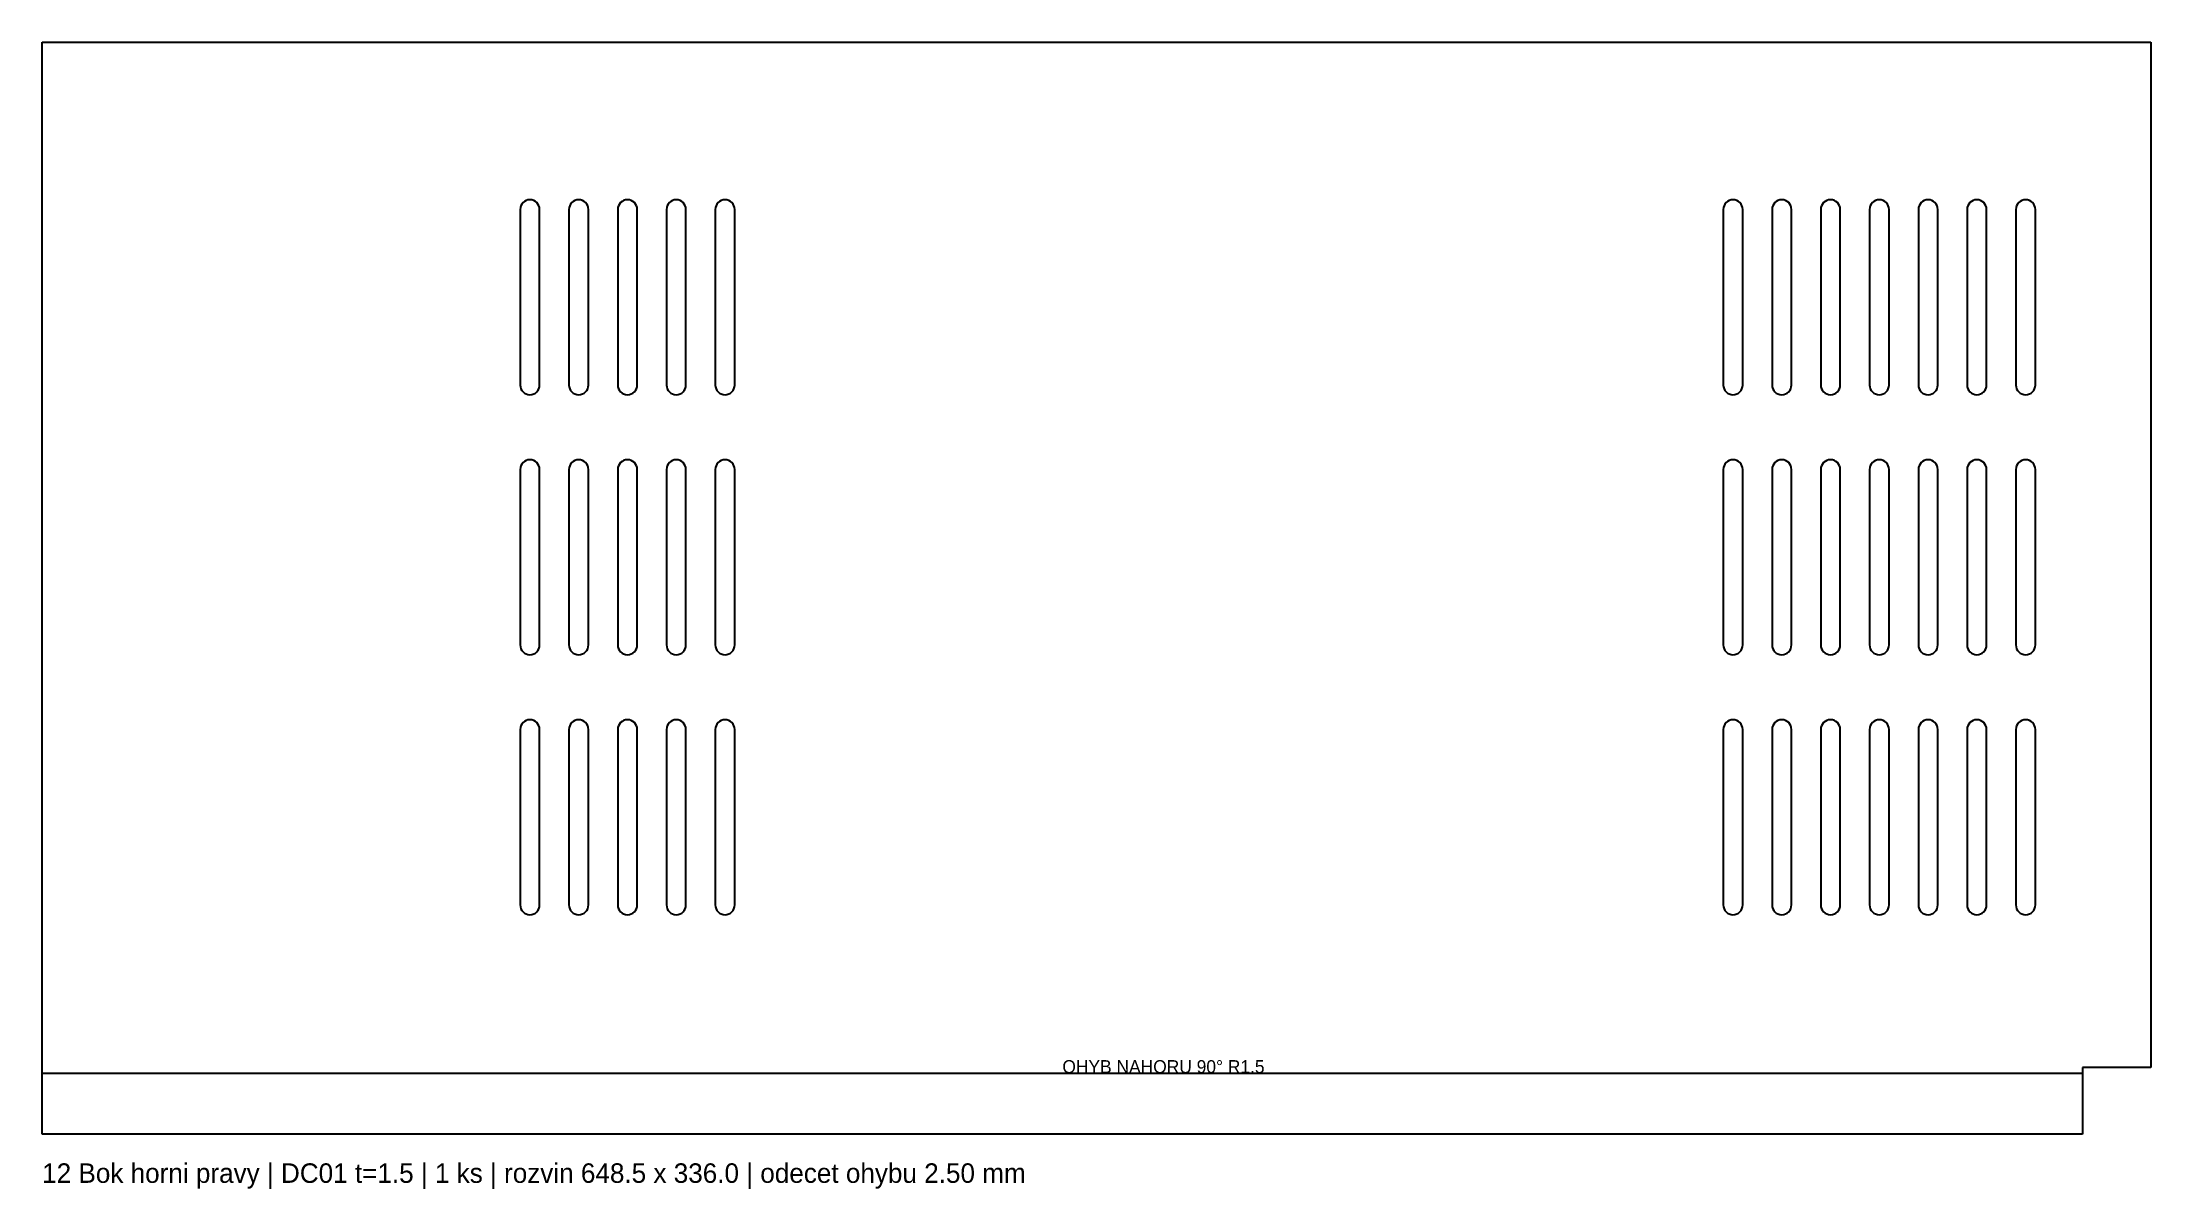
# Model space of a CAD drawing. Header units: millimetres. Extents: x 0 to 648, y -17 to 336.
import ezdxf

# ---------------------------------------------------------------- set-up
doc = ezdxf.new("R2010")
doc.units = ezdxf.units.MM
for name, color, linetype in [('BEND', 1, 'Continuous'), ('CUT', 7, 'CONTINUOUS'), ('TEXT', 3, 'CONTINUOUS')]:
    doc.layers.add(name, color=color, linetype=linetype)

msp = doc.modelspace()

# ---------------------------------------------------------------- linework, layer by layer
at = {"layer": 'BEND'}
msp.add_line((0, 18.75), (627.5, 18.75), dxfattribs=at)
at = {"layer": 'CUT'}
for p, q in [((0, 0), (0, 336)), ((0, 336), (648.5, 336)), ((648.5, 336), (648.5, 20.5)), ((147, 284.5), (147, 230.5)), ((153, 230.5), (153, 284.5)), ((162, 284.5), (162, 230.5)), ((168, 230.5), (168, 284.5)), ((177, 284.5), (177, 230.5)), ((183, 230.5), (183, 284.5)), ((192, 284.5), (192, 230.5)), ((198, 230.5), (198, 284.5)), ((207, 284.5), (207, 230.5)), ((213, 230.5), (213, 284.5)), ((517, 284.5), (517, 230.5)), ((523, 230.5), (523, 284.5)), ((532, 284.5), (532, 230.5)), ((538, 230.5), (538, 284.5)), ((547, 284.5), (547, 230.5)), ((553, 230.5), (553, 284.5)), ((562, 284.5), (562, 230.5)), ((568, 230.5), (568, 284.5)), ((577, 284.5), (577, 230.5)), ((583, 230.5), (583, 284.5)), ((592, 284.5), (592, 230.5)), ((598, 230.5), (598, 284.5)), ((607, 284.5), (607, 230.5)), ((613, 230.5), (613, 284.5)), ((147, 204.5), (147, 150.5)), ((153, 150.5), (153, 204.5)), ((162, 204.5), (162, 150.5)), ((168, 150.5), (168, 204.5)), ((177, 204.5), (177, 150.5)), ((183, 150.5), (183, 204.5)), ((192, 204.5), (192, 150.5)), ((198, 150.5), (198, 204.5)), ((207, 204.5), (207, 150.5)), ((213, 150.5), (213, 204.5)), ((517, 204.5), (517, 150.5)), ((523, 150.5), (523, 204.5)), ((532, 204.5), (532, 150.5)), ((538, 150.5), (538, 204.5)), ((547, 204.5), (547, 150.5)), ((553, 150.5), (553, 204.5)), ((562, 204.5), (562, 150.5)), ((568, 150.5), (568, 204.5)), ((577, 204.5), (577, 150.5)), ((583, 150.5), (583, 204.5)), ((592, 204.5), (592, 150.5)), ((598, 150.5), (598, 204.5)), ((607, 204.5), (607, 150.5)), ((613, 150.5), (613, 204.5)), ((147, 124.5), (147, 70.5)), ((153, 70.5), (153, 124.5)), ((162, 124.5), (162, 70.5)), ((168, 70.5), (168, 124.5)), ((177, 124.5), (177, 70.5)), ((183, 70.5), (183, 124.5)), ((192, 124.5), (192, 70.5)), ((198, 70.5), (198, 124.5)), ((207, 124.5), (207, 70.5)), ((213, 70.5), (213, 124.5)), ((517, 124.5), (517, 70.5)), ((523, 70.5), (523, 124.5)), ((532, 124.5), (532, 70.5)), ((538, 70.5), (538, 124.5)), ((547, 124.5), (547, 70.5)), ((553, 70.5), (553, 124.5)), ((562, 124.5), (562, 70.5)), ((568, 70.5), (568, 124.5)), ((577, 124.5), (577, 70.5)), ((583, 70.5), (583, 124.5)), ((592, 124.5), (592, 70.5)), ((598, 70.5), (598, 124.5)), ((607, 124.5), (607, 70.5)), ((613, 70.5), (613, 124.5)), ((648.5, 20.5), (627.5, 20.5)), ((627.5, 20.5), (627.5, 0)), ((627.5, 0), (0, 0))]:
    msp.add_line(p, q, dxfattribs=at)
for centre, start, end in [((150, 284.5), 0, 180), ((165, 284.5), 0, 180), ((180, 284.5), 0, 180), ((195, 284.5), 0, 180), ((210, 284.5), 0, 180), ((520, 284.5), 0, 180), ((535, 284.5), 0, 180), ((550, 284.5), 0, 180), ((565, 284.5), 0, 180), ((580, 284.5), 0, 180), ((595, 284.5), 0, 180), ((610, 284.5), 0, 180), ((150, 230.5), 180, 360), ((165, 230.5), 180, 360), ((180, 230.5), 180, 360), ((195, 230.5), 180, 360), ((210, 230.5), 180, 360), ((520, 230.5), 180, 360), ((535, 230.5), 180, 360), ((550, 230.5), 180, 360), ((565, 230.5), 180, 360), ((580, 230.5), 180, 360), ((595, 230.5), 180, 360), ((610, 230.5), 180, 360), ((150, 204.5), 0, 180), ((165, 204.5), 0, 180), ((180, 204.5), 0, 180), ((195, 204.5), 0, 180), ((210, 204.5), 0, 180), ((520, 204.5), 0, 180), ((535, 204.5), 0, 180), ((550, 204.5), 0, 180), ((565, 204.5), 0, 180), ((580, 204.5), 0, 180), ((595, 204.5), 0, 180), ((610, 204.5), 0, 180), ((150, 150.5), 180, 360), ((165, 150.5), 180, 360), ((180, 150.5), 180, 360), ((195, 150.5), 180, 360), ((210, 150.5), 180, 360), ((520, 150.5), 180, 360), ((535, 150.5), 180, 360), ((550, 150.5), 180, 360), ((565, 150.5), 180, 360), ((580, 150.5), 180, 360), ((595, 150.5), 180, 360), ((610, 150.5), 180, 360), ((150, 124.5), 0, 180), ((165, 124.5), 0, 180), ((180, 124.5), 0, 180), ((195, 124.5), 0, 180), ((210, 124.5), 0, 180), ((520, 124.5), 0, 180), ((535, 124.5), 0, 180), ((550, 124.5), 0, 180), ((565, 124.5), 0, 180), ((580, 124.5), 0, 180), ((595, 124.5), 0, 180), ((610, 124.5), 0, 180), ((150, 70.5), 180, 360), ((165, 70.5), 180, 360), ((180, 70.5), 180, 360), ((195, 70.5), 180, 360), ((210, 70.5), 180, 360), ((520, 70.5), 180, 360), ((535, 70.5), 180, 360), ((550, 70.5), 180, 360), ((565, 70.5), 180, 360), ((580, 70.5), 180, 360), ((595, 70.5), 180, 360), ((610, 70.5), 180, 360)]:
    msp.add_arc(centre, 3, start, end, dxfattribs=at)

# ---------------------------------------------------------------- texts
at = {"layer": 'TEXT'}
for s, height, p in [('OHYB NAHORU 90° R1.5', 4, (313.75, 18.75)), ('12 Bok horni pravy | DC01 t=1.5 | 1 ks | rozvin 648.5 x 336.0 | odecet ohybu 2.50 mm', 6, (0, -15))]:
    msp.add_text(s, height=height, dxfattribs=at).set_placement(p)

doc.saveas('drawing.dxf')
